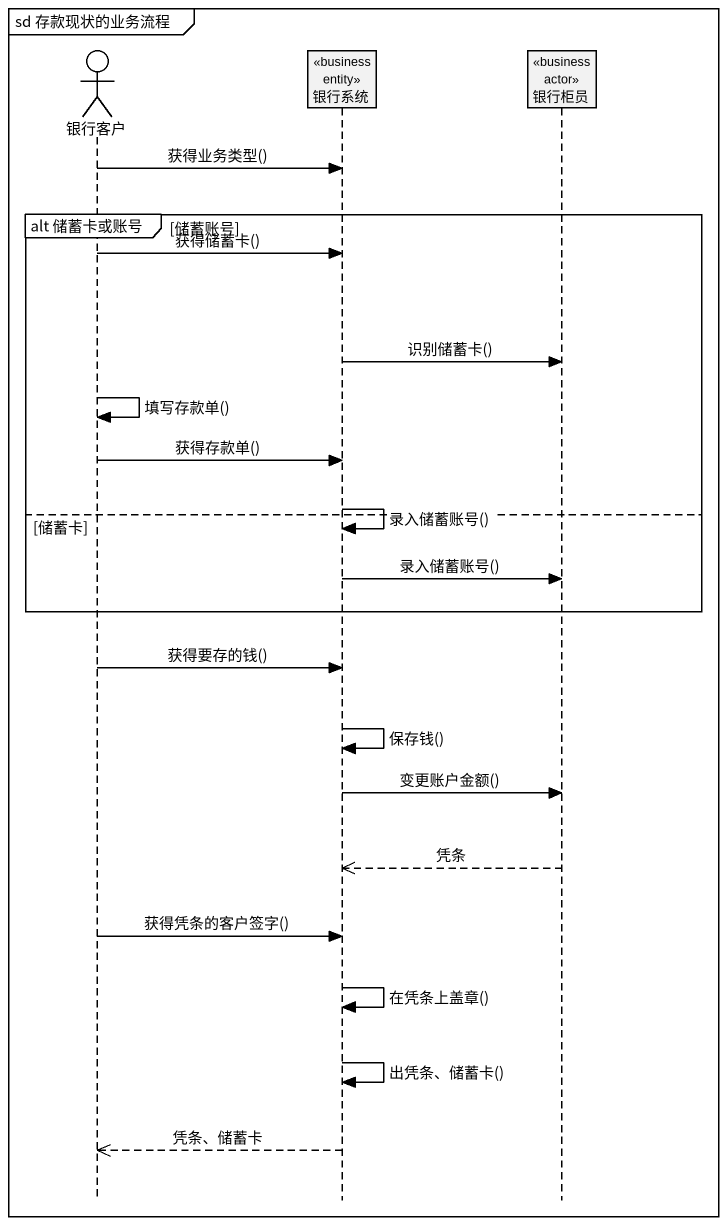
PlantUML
@startuml
mainframe sd 存款现状的业务流程
hide footbox
actor 银行客户
participant 银行系统 <<business entity>>
participant 银行柜员 <<business actor>>

银行客户 -> 银行系统 : 获得业务类型()
group alt 储蓄卡或账号 [储蓄账号]
  银行客户 -> 银行系统 : 获得储蓄卡()
  银行系统 -> 银行柜员 : 识别储蓄卡()
  银行客户 -> 银行客户 : 填写存款单()
  银行客户 -> 银行系统 : 获得存款单()
  银行系统 -> 银行系统 : 录入储蓄账号()
else 储蓄卡
  银行系统 -> 银行柜员 : 录入储蓄账号()
end
银行客户 -> 银行系统 : 获得要存的钱()
银行系统 -> 银行系统 : 保存钱()
银行系统 -> 银行柜员 : 变更账户金额()
银行柜员 -->> 银行系统 : 凭条
银行客户 -> 银行系统 : 获得凭条的客户签字()
银行系统 -> 银行系统 : 在凭条上盖章()
银行系统 -> 银行系统 : 出凭条、储蓄卡()
银行系统 -->> 银行客户 : 凭条、储蓄卡
@enduml
